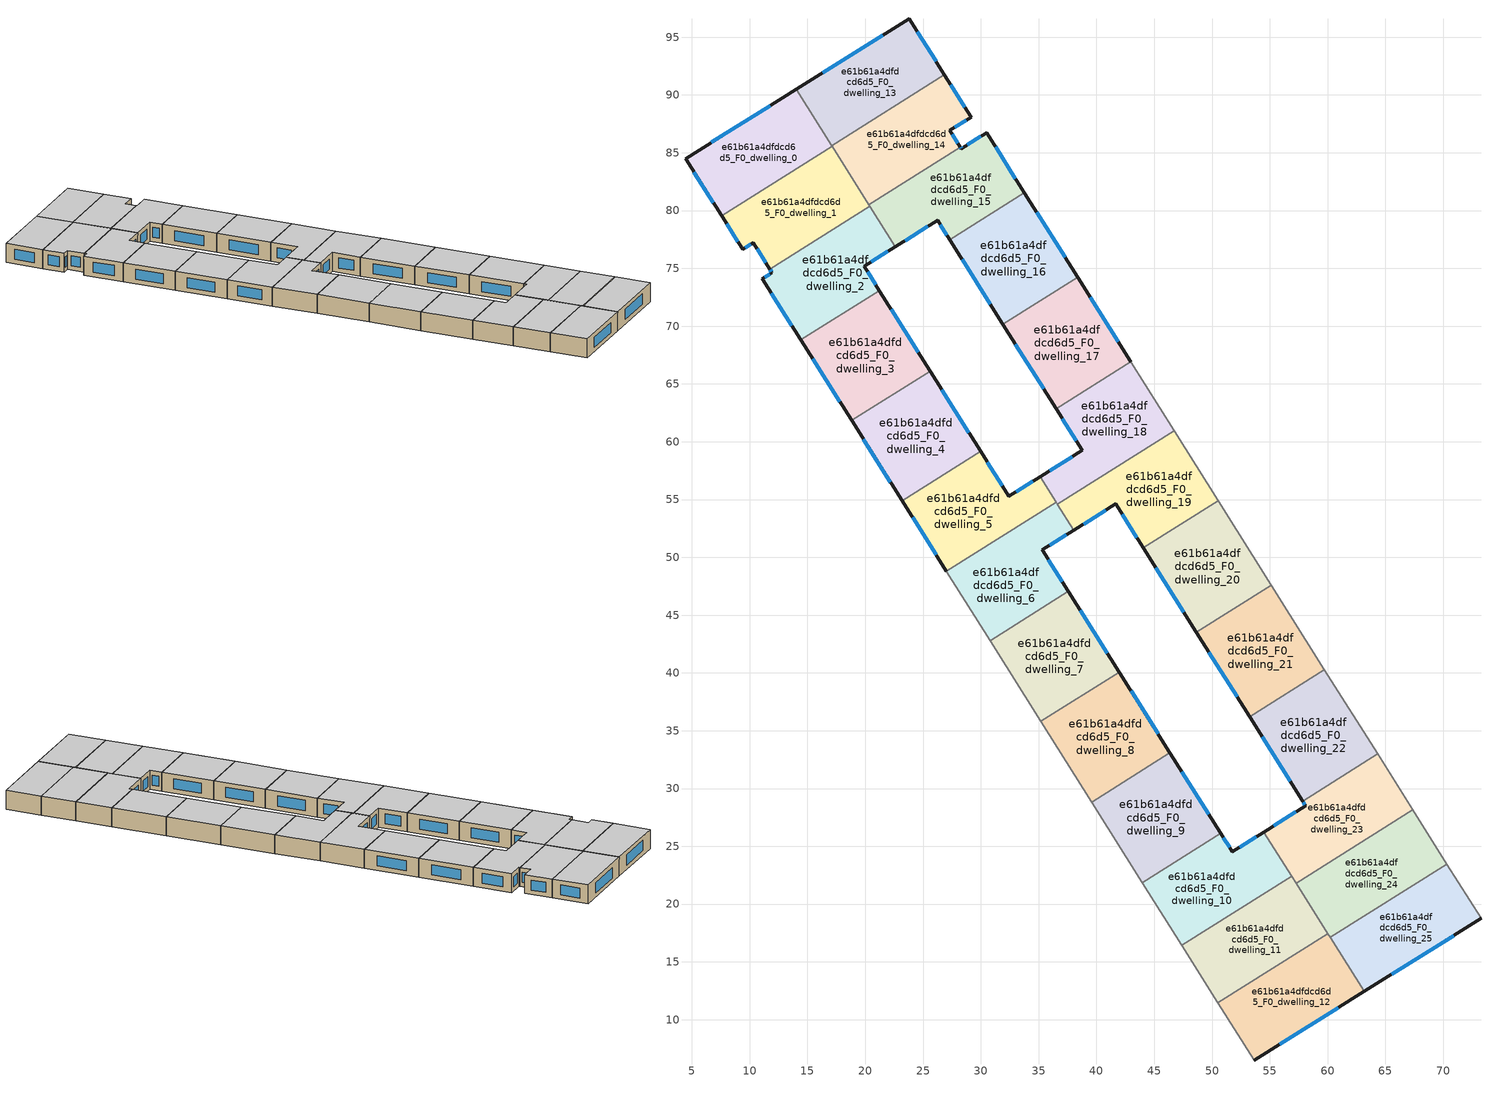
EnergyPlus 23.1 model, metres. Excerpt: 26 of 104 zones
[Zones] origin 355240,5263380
e61b61a4dfdcd6d5_F0_dwelling_0
 floor ground (EU_floor_Construction): 14.02,90.48 17.13,85.55 7.57,79.53 4.45,84.49 z0
 wall outside (EU_wall_Construction): 14.02,90.48 4.45,84.49 7.57,79.53 z0:3
 wall to e61b61a4dfdcd6d5_F0_dwelling_1 (EU_wall_Construction): 7.57,79.53 17.13,85.55 z0:3
 wall to e61b61a4dfdcd6d5_F0_dwelling_13 (EU_wall_Construction): 17.08,85.62 14.02,90.48 z0:3
 wall to e61b61a4dfdcd6d5_F0_dwelling_14 (EU_wall_Construction): 17.13,85.55 17.08,85.62 z0:3
 window (EU_Window_Construction): 5.18,83.33 6.84,80.7 / 11.77,89.07 6.7,85.9 z0.7:2.3
 ceiling to e61b61a4dfdcd6d5_F1_dwelling_0 (EU_floor_Construction): 17.13,85.55 14.02,90.48 4.45,84.49 7.57,79.53 z3
e61b61a4dfdcd6d5_F0_dwelling_1
 floor ground (EU_floor_Construction): 17.13,85.55 20.38,80.38 11.73,74.94 10.3,77.21 9.39,76.64 7.57,79.53 z0
 wall outside (EU_wall_Construction): 7.57,79.53 9.39,76.64 10.3,77.21 11.73,74.94 z0:3
 wall to e61b61a4dfdcd6d5_F0_dwelling_2 (EU_wall_Construction): 11.73,74.94 20.38,80.38 z0:3
 wall to e61b61a4dfdcd6d5_F0_dwelling_14 (EU_wall_Construction): 20.31,80.5 17.13,85.55 z0:3
 wall to e61b61a4dfdcd6d5_F0_dwelling_15 (EU_wall_Construction): 20.38,80.38 20.31,80.5 z0:3
 window (EU_Window_Construction): 10.64,76.68 11.39,75.47 / 9.61,76.78 10.09,77.08 / 8,78.85 8.96,77.32 z0.7:2.3
 ceiling to e61b61a4dfdcd6d5_F1_dwelling_1 (EU_floor_Construction): 20.38,80.38 17.13,85.55 7.57,79.53 9.39,76.64 10.3,77.21 11.73,74.94 z3
e61b61a4dfdcd6d5_F0_dwelling_10
 floor ground (EU_floor_Construction): 54.48,26.24 56.89,22.41 47.38,16.42 43.97,21.86 50.74,26.13 51.75,24.53 z0
 wall outside (EU_wall_Construction): 54.48,26.24 51.75,24.53 50.74,26.13 z0:3
 wall to e61b61a4dfdcd6d5_F0_dwelling_11 (EU_wall_Construction): 47.38,16.42 56.89,22.41 z0:3
 wall adiabatic (EU_wall_Construction): 43.97,21.86 47.38,16.42 z0:3
 wall to e61b61a4dfdcd6d5_F0_dwelling_9 (EU_wall_Construction): 50.74,26.13 43.97,21.86 z0:3
 wall to e61b61a4dfdcd6d5_F0_dwelling_23 (EU_wall_Construction): 56.89,22.41 54.48,26.24 z0:3
 window (EU_Window_Construction): 51.51,24.91 50.98,25.75 / 53.84,25.84 52.39,24.93 z0.7:2.3
 ceiling to e61b61a4dfdcd6d5_F1_dwelling_10 (EU_floor_Construction): 56.89,22.41 54.48,26.24 51.75,24.53 50.74,26.13 43.97,21.86 47.38,16.42 z3
e61b61a4dfdcd6d5_F0_dwelling_11
 floor ground (EU_floor_Construction): 56.89,22.41 60.02,17.44 50.51,11.45 47.38,16.42 z0
 wall to e61b61a4dfdcd6d5_F0_dwelling_12 (EU_wall_Construction): 50.51,11.45 60.02,17.44 z0:3
 wall adiabatic (EU_wall_Construction): 47.38,16.42 50.51,11.45 z0:3
 wall to e61b61a4dfdcd6d5_F0_dwelling_24 (EU_wall_Construction): 60.02,17.44 57.27,21.8 z0:3
 wall to e61b61a4dfdcd6d5_F0_dwelling_23 (EU_wall_Construction): 57.27,21.8 56.89,22.41 z0:3
 ceiling to e61b61a4dfdcd6d5_F1_dwelling_11 (EU_floor_Construction): 60.02,17.44 56.89,22.41 47.38,16.42 50.51,11.45 z3
e61b61a4dfdcd6d5_F0_dwelling_12
 floor ground (EU_floor_Construction): 60.02,17.44 63.16,12.45 53.63,6.49 50.51,11.45 z0
 wall outside (EU_wall_Construction): 53.63,6.49 63.16,12.45 z0:3
 wall adiabatic (EU_wall_Construction): 50.51,11.45 53.63,6.49 z0:3
 wall to e61b61a4dfdcd6d5_F0_dwelling_25 (EU_wall_Construction): 63.16,12.45 60.22,17.12 z0:3
 wall to e61b61a4dfdcd6d5_F0_dwelling_24 (EU_wall_Construction): 60.22,17.12 60.02,17.44 z0:3
 window (EU_Window_Construction): 55.87,7.89 60.92,11.05 z0.7:2.3
 ceiling to e61b61a4dfdcd6d5_F1_dwelling_12 (EU_floor_Construction): 63.16,12.45 60.02,17.44 50.51,11.45 53.63,6.49 z3
e61b61a4dfdcd6d5_F0_dwelling_13
 floor ground (EU_floor_Construction): 23.8,96.59 26.84,91.76 17.09,85.62 14.02,90.48 z0
 wall outside (EU_wall_Construction): 26.84,91.76 23.8,96.59 14.02,90.48 z0:3
 wall to e61b61a4dfdcd6d5_F0_dwelling_14 (EU_wall_Construction): 17.09,85.62 26.84,91.76 z0:3
 window (EU_Window_Construction): 21.51,95.15 16.32,91.91 / 26.13,92.89 24.52,95.46 z0.7:2.3
 ceiling to e61b61a4dfdcd6d5_F1_dwelling_13 (EU_floor_Construction): 26.84,91.76 23.8,96.59 14.02,90.48 17.09,85.62 z3
e61b61a4dfdcd6d5_F0_dwelling_14
 floor ground (EU_floor_Construction): 26.84,91.76 29.15,88.08 27.32,86.94 28.23,85.49 20.31,80.5 17.09,85.62 z0
 wall outside (EU_wall_Construction): 28.23,85.49 27.32,86.94 29.15,88.08 26.84,91.76 z0:3
 wall to e61b61a4dfdcd6d5_F0_dwelling_15 (EU_wall_Construction): 20.31,80.5 28.23,85.49 z0:3
 window (EU_Window_Construction): 28.61,88.95 27.38,90.9 / 27.75,87.21 28.72,87.82 / 28.02,85.83 27.53,86.6 z0.7:2.3
 ceiling to e61b61a4dfdcd6d5_F1_dwelling_14 (EU_floor_Construction): 28.23,85.49 27.32,86.94 29.15,88.08 26.84,91.76 17.09,85.62 20.31,80.5 z3
e61b61a4dfdcd6d5_F0_dwelling_15
 floor ground (EU_floor_Construction): 30.5,86.73 33.76,81.55 27.3,77.49 26.25,79.16 22.59,76.87 20.31,80.5 28.23,85.49 28.32,85.36 z0
 wall outside (EU_wall_Construction): 22.59,76.87 26.25,79.16 27.3,77.49 / 33.76,81.55 30.5,86.73 28.32,85.36 28.23,85.49 z0:3
 wall to e61b61a4dfdcd6d5_F0_dwelling_16 (EU_wall_Construction): 27.3,77.49 33.76,81.55 z0:3
 wall to e61b61a4dfdcd6d5_F0_dwelling_2 (EU_wall_Construction): 20.38,80.38 22.59,76.87 z0:3
 window (EU_Window_Construction): 26.5,78.77 27.05,77.88 / 23.45,77.41 25.39,78.62 / 28.3,85.39 28.25,85.46 / 29.99,86.41 28.83,85.68 / 33,82.77 31.27,85.51 z0.7:2.3
 ceiling to e61b61a4dfdcd6d5_F1_dwelling_15 (EU_floor_Construction): 33.76,81.55 30.5,86.73 28.32,85.36 28.23,85.49 20.31,80.5 22.59,76.87 26.25,79.16 27.3,77.49 z3
e61b61a4dfdcd6d5_F0_dwelling_16
 floor ground (EU_floor_Construction): 33.76,81.55 38.37,74.23 31.91,70.16 27.3,77.49 z0
 wall outside (EU_wall_Construction): 38.37,74.23 33.76,81.55 / 27.3,77.49 31.91,70.16 z0:3
 wall to e61b61a4dfdcd6d5_F0_dwelling_17 (EU_wall_Construction): 31.91,70.16 38.37,74.23 z0:3
 window (EU_Window_Construction): 37.28,75.95 34.84,79.83 / 28.38,75.77 30.82,71.88 z0.7:2.3
 ceiling to e61b61a4dfdcd6d5_F1_dwelling_16 (EU_floor_Construction): 38.37,74.23 33.76,81.55 27.3,77.49 31.91,70.16 z3
e61b61a4dfdcd6d5_F0_dwelling_17
 floor ground (EU_floor_Construction): 38.37,74.23 42.97,66.92 36.51,62.85 31.91,70.16 z0
 wall outside (EU_wall_Construction): 42.97,66.92 38.37,74.23 / 31.91,70.16 36.51,62.85 z0:3
 wall to e61b61a4dfdcd6d5_F0_dwelling_18 (EU_wall_Construction): 36.51,62.85 42.97,66.92 z0:3
 window (EU_Window_Construction): 41.89,68.63 39.45,72.52 / 32.99,68.45 35.42,64.56 z0.7:2.3
 ceiling to e61b61a4dfdcd6d5_F1_dwelling_17 (EU_floor_Construction): 42.97,66.92 38.37,74.23 31.91,70.16 36.51,62.85 z3
e61b61a4dfdcd6d5_F0_dwelling_18
 floor ground (EU_floor_Construction): 42.97,66.92 46.73,60.94 36.63,54.58 35.12,56.97 38.77,59.25 36.51,62.85 z0
 wall outside (EU_wall_Construction): 36.51,62.85 38.77,59.25 35.12,56.97 z0:3
 wall adiabatic (EU_wall_Construction): 46.73,60.94 42.97,66.92 z0:3
 wall to e61b61a4dfdcd6d5_F0_dwelling_19 (EU_wall_Construction): 36.63,54.58 46.73,60.94 z0:3
 wall to e61b61a4dfdcd6d5_F0_dwelling_5 (EU_wall_Construction): 35.12,56.97 36.51,54.77 z0:3
 wall to e61b61a4dfdcd6d5_F0_dwelling_6 (EU_wall_Construction): 36.51,54.77 36.63,54.58 z0:3
 window (EU_Window_Construction): 37.91,58.71 35.98,57.5 / 37.04,62 38.24,60.09 z0.7:2.3
 ceiling to e61b61a4dfdcd6d5_F1_dwelling_18 (EU_floor_Construction): 46.73,60.94 42.97,66.92 36.51,62.85 38.77,59.25 35.12,56.97 36.63,54.58 z3
e61b61a4dfdcd6d5_F0_dwelling_19
 floor ground (EU_floor_Construction): 46.73,60.94 50.53,54.89 44.06,50.82 41.67,54.62 38.03,52.35 36.63,54.58 z0
 wall outside (EU_wall_Construction): 38.03,52.35 41.67,54.62 44.06,50.82 z0:3
 wall adiabatic (EU_wall_Construction): 50.53,54.89 46.73,60.94 z0:3
 wall to e61b61a4dfdcd6d5_F0_dwelling_20 (EU_wall_Construction): 44.06,50.82 50.53,54.89 z0:3
 wall to e61b61a4dfdcd6d5_F0_dwelling_6 (EU_wall_Construction): 36.63,54.58 38.03,52.35 z0:3
 window (EU_Window_Construction): 38.89,52.88 40.81,54.08 / 42.23,53.72 43.5,51.71 z0.7:2.3
 ceiling to e61b61a4dfdcd6d5_F1_dwelling_19 (EU_floor_Construction): 50.53,54.89 46.73,60.94 36.63,54.58 38.03,52.35 41.67,54.62 44.06,50.82 z3
e61b61a4dfdcd6d5_F0_dwelling_2
 floor ground (EU_floor_Construction): 20.38,80.38 22.59,76.87 19.9,75.18 21.22,73.08 14.43,68.8 11.09,74.11 11.93,74.62 11.73,74.94 z0
 wall outside (EU_wall_Construction): 11.73,74.94 11.93,74.62 11.09,74.11 14.43,68.8 / 21.22,73.08 19.9,75.18 22.59,76.87 z0:3
 wall to e61b61a4dfdcd6d5_F0_dwelling_3 (EU_wall_Construction): 14.43,68.8 21.22,73.08 z0:3
 window (EU_Window_Construction): 11.88,72.86 13.65,70.05 / 11.73,74.5 11.29,74.23 / 11.78,74.86 11.88,74.7 / 20.53,75.58 21.96,76.47 / 20.91,73.57 20.21,74.69 z0.7:2.3
 ceiling to e61b61a4dfdcd6d5_F1_dwelling_2 (EU_floor_Construction): 21.22,73.08 19.9,75.18 22.59,76.87 20.38,80.38 11.73,74.94 11.93,74.62 11.09,74.11 14.43,68.8 z3
e61b61a4dfdcd6d5_F0_dwelling_20
 floor ground (EU_floor_Construction): 50.53,54.89 55.13,47.59 48.65,43.51 44.06,50.82 z0
 wall outside (EU_wall_Construction): 44.06,50.82 48.65,43.51 z0:3
 wall adiabatic (EU_wall_Construction): 55.13,47.59 50.53,54.89 z0:3
 wall to e61b61a4dfdcd6d5_F0_dwelling_21 (EU_wall_Construction): 48.65,43.51 55.13,47.59 z0:3
 window (EU_Window_Construction): 45.14,49.1 47.57,45.23 z0.7:2.3
 ceiling to e61b61a4dfdcd6d5_F1_dwelling_20 (EU_floor_Construction): 55.13,47.59 50.53,54.89 44.06,50.82 48.65,43.51 z3
e61b61a4dfdcd6d5_F0_dwelling_21
 floor ground (EU_floor_Construction): 55.13,47.59 59.72,40.29 53.25,36.21 48.65,43.51 z0
 wall outside (EU_wall_Construction): 48.65,43.51 53.25,36.21 z0:3
 wall adiabatic (EU_wall_Construction): 59.72,40.29 55.13,47.59 z0:3
 wall to e61b61a4dfdcd6d5_F0_dwelling_22 (EU_wall_Construction): 53.25,36.21 59.72,40.29 z0:3
 window (EU_Window_Construction): 49.73,41.8 52.17,37.93 z0.7:2.3
 ceiling to e61b61a4dfdcd6d5_F1_dwelling_21 (EU_floor_Construction): 59.72,40.29 55.13,47.59 48.65,43.51 53.25,36.21 z3
e61b61a4dfdcd6d5_F0_dwelling_22
 floor ground (EU_floor_Construction): 59.72,40.29 64.32,32.99 57.84,28.91 53.25,36.21 z0
 wall outside (EU_wall_Construction): 53.25,36.21 57.84,28.91 z0:3
 wall adiabatic (EU_wall_Construction): 64.32,32.99 59.72,40.29 z0:3
 wall to e61b61a4dfdcd6d5_F0_dwelling_23 (EU_wall_Construction): 57.84,28.91 64.32,32.99 z0:3
 window (EU_Window_Construction): 54.33,34.5 56.76,30.62 z0.7:2.3
 ceiling to e61b61a4dfdcd6d5_F1_dwelling_22 (EU_floor_Construction): 64.32,32.99 59.72,40.29 53.25,36.21 57.84,28.91 z3
e61b61a4dfdcd6d5_F0_dwelling_23
 floor ground (EU_floor_Construction): 64.32,32.99 67.36,28.16 57.27,21.8 54.48,26.24 58.1,28.5 57.84,28.91 z0
 wall outside (EU_wall_Construction): 57.84,28.91 58.1,28.5 54.48,26.24 z0:3
 wall adiabatic (EU_wall_Construction): 67.36,28.16 64.32,32.99 z0:3
 wall to e61b61a4dfdcd6d5_F0_dwelling_24 (EU_wall_Construction): 57.27,21.8 67.36,28.16 z0:3
 window (EU_Window_Construction): 57.25,27.97 55.33,26.77 / 57.9,28.81 58.04,28.6 z0.7:2.3
 ceiling to e61b61a4dfdcd6d5_F1_dwelling_23 (EU_floor_Construction): 67.36,28.16 64.32,32.99 57.84,28.91 58.1,28.5 54.48,26.24 57.27,21.8 z3
e61b61a4dfdcd6d5_F0_dwelling_24
 floor ground (EU_floor_Construction): 67.36,28.16 70.31,23.47 60.22,17.12 57.27,21.8 z0
 wall adiabatic (EU_wall_Construction): 70.31,23.47 67.36,28.16 z0:3
 wall to e61b61a4dfdcd6d5_F0_dwelling_25 (EU_wall_Construction): 60.22,17.12 70.31,23.47 z0:3
 ceiling to e61b61a4dfdcd6d5_F1_dwelling_24 (EU_floor_Construction): 70.31,23.47 67.36,28.16 57.27,21.8 60.22,17.12 z3
e61b61a4dfdcd6d5_F0_dwelling_25
 floor ground (EU_floor_Construction): 70.31,23.47 73.27,18.76 63.16,12.45 60.22,17.12 z0
 wall outside (EU_wall_Construction): 63.16,12.45 73.27,18.76 z0:3
 wall adiabatic (EU_wall_Construction): 73.27,18.76 70.31,23.47 z0:3
 window (EU_Window_Construction): 65.53,13.93 70.89,17.28 z0.7:2.3
 ceiling to e61b61a4dfdcd6d5_F1_dwelling_25 (EU_floor_Construction): 73.27,18.76 70.31,23.47 60.22,17.12 63.16,12.45 z3
e61b61a4dfdcd6d5_F0_dwelling_3
 floor ground (EU_floor_Construction): 21.22,73.08 25.6,66.12 18.81,61.84 14.43,68.8 z0
 wall outside (EU_wall_Construction): 25.6,66.12 21.22,73.08 / 14.43,68.8 18.81,61.84 z0:3
 wall to e61b61a4dfdcd6d5_F0_dwelling_4 (EU_wall_Construction): 18.81,61.84 25.6,66.12 z0:3
 window (EU_Window_Construction): 24.57,67.75 22.25,71.44 / 15.46,67.17 17.78,63.48 z0.7:2.3
 ceiling to e61b61a4dfdcd6d5_F1_dwelling_3 (EU_floor_Construction): 25.6,66.12 21.22,73.08 14.43,68.8 18.81,61.84 z3
e61b61a4dfdcd6d5_F0_dwelling_4
 floor ground (EU_floor_Construction): 25.6,66.12 29.98,59.16 23.19,54.88 18.81,61.84 z0
 wall outside (EU_wall_Construction): 29.98,59.16 25.6,66.12 / 18.81,61.84 23.19,54.88 z0:3
 wall to e61b61a4dfdcd6d5_F0_dwelling_5 (EU_wall_Construction): 23.19,54.88 29.98,59.16 z0:3
 window (EU_Window_Construction): 28.95,60.79 26.63,64.48 / 19.84,60.21 22.16,56.51 z0.7:2.3
 ceiling to e61b61a4dfdcd6d5_F1_dwelling_4 (EU_floor_Construction): 29.98,59.16 25.6,66.12 18.81,61.84 23.19,54.88 z3
e61b61a4dfdcd6d5_F0_dwelling_5
 floor ground (EU_floor_Construction): 35.12,56.97 36.51,54.77 27.02,48.79 23.19,54.88 29.98,59.16 32.42,55.28 z0
 wall outside (EU_wall_Construction): 23.19,54.88 27.02,48.79 / 35.12,56.97 32.42,55.28 29.98,59.16 z0:3
 wall to e61b61a4dfdcd6d5_F0_dwelling_6 (EU_wall_Construction): 27.02,48.79 36.51,54.77 z0:3
 window (EU_Window_Construction): 24.09,53.45 26.12,50.22 / 31.85,56.19 30.56,58.25 / 34.49,56.57 33.06,55.67 z0.7:2.3
 ceiling to e61b61a4dfdcd6d5_F1_dwelling_5 (EU_floor_Construction): 36.51,54.77 35.12,56.97 32.42,55.28 29.98,59.16 23.19,54.88 27.02,48.79 z3
e61b61a4dfdcd6d5_F0_dwelling_6
 floor ground (EU_floor_Construction): 36.51,54.77 38.03,52.35 35.32,50.65 37.58,47.05 30.8,42.78 27.02,48.79 z0
 wall outside (EU_wall_Construction): 37.58,47.05 35.32,50.65 38.03,52.35 z0:3
 wall to e61b61a4dfdcd6d5_F0_dwelling_7 (EU_wall_Construction): 30.8,42.78 37.58,47.05 z0:3
 wall adiabatic (EU_wall_Construction): 27.02,48.79 30.8,42.78 z0:3
 window (EU_Window_Construction): 35.95,51.05 37.4,51.95 / 37.05,47.9 35.85,49.8 z0.7:2.3
 ceiling to e61b61a4dfdcd6d5_F1_dwelling_6 (EU_floor_Construction): 37.58,47.05 35.32,50.65 38.03,52.35 36.51,54.77 27.02,48.79 30.8,42.78 z3
e61b61a4dfdcd6d5_F0_dwelling_7
 floor ground (EU_floor_Construction): 37.58,47.05 41.97,40.08 35.19,35.81 30.8,42.78 z0
 wall outside (EU_wall_Construction): 41.97,40.08 37.58,47.05 z0:3
 wall to e61b61a4dfdcd6d5_F0_dwelling_8 (EU_wall_Construction): 35.19,35.81 41.97,40.08 z0:3
 wall adiabatic (EU_wall_Construction): 30.8,42.78 35.19,35.81 z0:3
 window (EU_Window_Construction): 40.94,41.71 38.61,45.41 z0.7:2.3
 ceiling to e61b61a4dfdcd6d5_F1_dwelling_7 (EU_floor_Construction): 41.97,40.08 37.58,47.05 30.8,42.78 35.19,35.81 z3
e61b61a4dfdcd6d5_F0_dwelling_8
 floor ground (EU_floor_Construction): 41.97,40.08 46.36,33.1 39.58,28.83 35.19,35.81 z0
 wall outside (EU_wall_Construction): 46.36,33.1 41.97,40.08 z0:3
 wall to e61b61a4dfdcd6d5_F0_dwelling_9 (EU_wall_Construction): 39.58,28.83 46.36,33.1 z0:3
 wall adiabatic (EU_wall_Construction): 35.19,35.81 39.58,28.83 z0:3
 window (EU_Window_Construction): 45.33,34.74 43,38.44 z0.7:2.3
 ceiling to e61b61a4dfdcd6d5_F1_dwelling_8 (EU_floor_Construction): 46.36,33.1 41.97,40.08 35.19,35.81 39.58,28.83 z3
e61b61a4dfdcd6d5_F0_dwelling_9
 floor ground (EU_floor_Construction): 46.36,33.1 50.74,26.13 43.97,21.86 39.58,28.83 z0
 wall outside (EU_wall_Construction): 50.74,26.13 46.36,33.1 z0:3
 wall adiabatic (EU_wall_Construction): 39.58,28.83 43.97,21.86 z0:3
 window (EU_Window_Construction): 49.71,27.76 47.39,31.46 z0.7:2.3
 ceiling to e61b61a4dfdcd6d5_F1_dwelling_9 (EU_floor_Construction): 50.74,26.13 46.36,33.1 39.58,28.83 43.97,21.86 z3
[Building]
EU S2 Campaign: North Axis=0; Terrain=City; Solar Distribution=FullExterior
[Site:Location]
Budapest.Ferenc.Liszt.Intl.AP: Latitude=47.437; Longitude=19.256; Time Zone=1; Elevation=185
[SizingPeriod:WeatherFileDays]
AnnualSizingPeriod: Begin Month=1; Begin Day of Month=1; End Month=12; End Day of Month=31; Day of Week for Start Day=Monday; Use Weather File Daylight Saving Period=No; Use Weather File Rain and Snow Indicators=No
[MATERIAL]
EU_InternalMass_Material: Roughness=MediumRough; Thickness=0.1; Conductivity=1; Density=1800; Specific Heat=900; Thermal Absorptance=0.9; Solar Absorptance=0.7; Visible Absorptance=0.7
[MATERIAL:NOMASS] Roughness=MediumRough; Thermal Absorptance=0.9; Solar Absorptance=0.7; Visible Absorptance=0.7
Name | Thermal Resistance
EU_wall_NoMass | 0.832559
EU_floor_NoMass | 0.872794
[WINDOWMATERIAL:SIMPLEGLAZINGSYSTEM]
EU_Window_SimpleGlazing: UFactor=2.79869; Solar Heat Gain Coefficient=0.75; Visible Transmittance=0.75
[CONSTRUCTION]
EU_wall_Construction: EU_wall_NoMass
EU_floor_Construction: EU_floor_NoMass
EU_Window_Construction: EU_Window_SimpleGlazing
EU_InternalMass_Construction: EU_InternalMass_Material
[ZONE] Type=1; Multiplier=1; Ceiling Height=autocalculate; Floor Area=autocalculate; Part of Total Floor Area=Yes
Name | Volume
e61b61a4dfdcd6d5_F0_dwelling_0 | 198.034
e61b61a4dfdcd6d5_F0_dwelling_1 | 198.077
e61b61a4dfdcd6d5_F0_dwelling_10 | 198.026
e61b61a4dfdcd6d5_F0_dwelling_11 | 198.075
e61b61a4dfdcd6d5_F0_dwelling_12; e61b61a4dfdcd6d5_F0_dwelling_7 | 198.046
e61b61a4dfdcd6d5_F0_dwelling_13; e61b61a4dfdcd6d5_F0_dwelling_8 | 198.064
e61b61a4dfdcd6d5_F0_dwelling_14 | 198.062
e61b61a4dfdcd6d5_F0_dwelling_15 | 198.027
e61b61a4dfdcd6d5_F0_dwelling_16 | 198.063
e61b61a4dfdcd6d5_F0_dwelling_17 | 198.042
e61b61a4dfdcd6d5_F0_dwelling_18 | 198.083
e61b61a4dfdcd6d5_F0_dwelling_19 | 198.043
e61b61a4dfdcd6d5_F0_dwelling_2; e61b61a4dfdcd6d5_F0_dwelling_4 | 198.066
e61b61a4dfdcd6d5_F0_dwelling_20 | 198.056
e61b61a4dfdcd6d5_F0_dwelling_21 | 198.044
e61b61a4dfdcd6d5_F0_dwelling_22 | 198.074
e61b61a4dfdcd6d5_F0_dwelling_23 | 198.048
e61b61a4dfdcd6d5_F0_dwelling_24 | 198.051
e61b61a4dfdcd6d5_F0_dwelling_25 | 198.054
e61b61a4dfdcd6d5_F0_dwelling_3 | 198.023
e61b61a4dfdcd6d5_F0_dwelling_5 | 198.053
e61b61a4dfdcd6d5_F0_dwelling_6 | 198.05
e61b61a4dfdcd6d5_F0_dwelling_9 | 198.061
[INTERNALMASS] Construction=EU_InternalMass_Construction
Name | Zone or ZoneList | Surface Area
e61b61a4dfdcd6d5_F0_dwelling_0_EU_InternalMass | e61b61a4dfdcd6d5_F0_dwelling_0 | 66.0112
e61b61a4dfdcd6d5_F0_dwelling_1_EU_InternalMass | e61b61a4dfdcd6d5_F0_dwelling_1 | 66.0256
e61b61a4dfdcd6d5_F0_dwelling_2_EU_InternalMass | e61b61a4dfdcd6d5_F0_dwelling_2 | 66.0222
e61b61a4dfdcd6d5_F0_dwelling_3_EU_InternalMass | e61b61a4dfdcd6d5_F0_dwelling_3 | 66.0077
e61b61a4dfdcd6d5_F0_dwelling_4_EU_InternalMass | e61b61a4dfdcd6d5_F0_dwelling_4 | 66.0221
e61b61a4dfdcd6d5_F0_dwelling_5_EU_InternalMass | e61b61a4dfdcd6d5_F0_dwelling_5 | 66.0181
e61b61a4dfdcd6d5_F0_dwelling_6_EU_InternalMass | e61b61a4dfdcd6d5_F0_dwelling_6 | 66.0167
e61b61a4dfdcd6d5_F0_dwelling_7_EU_InternalMass | e61b61a4dfdcd6d5_F0_dwelling_7 | 66.0156
e61b61a4dfdcd6d5_F0_dwelling_8_EU_InternalMass | e61b61a4dfdcd6d5_F0_dwelling_8 | 66.0214
e61b61a4dfdcd6d5_F0_dwelling_9_EU_InternalMass | e61b61a4dfdcd6d5_F0_dwelling_9 | 66.0203
e61b61a4dfdcd6d5_F0_dwelling_10_EU_InternalMass | e61b61a4dfdcd6d5_F0_dwelling_10 | 66.0088
e61b61a4dfdcd6d5_F0_dwelling_11_EU_InternalMass | e61b61a4dfdcd6d5_F0_dwelling_11 | 66.025
e61b61a4dfdcd6d5_F0_dwelling_12_EU_InternalMass | e61b61a4dfdcd6d5_F0_dwelling_12 | 66.0154
e61b61a4dfdcd6d5_F0_dwelling_13_EU_InternalMass | e61b61a4dfdcd6d5_F0_dwelling_13 | 66.0213
e61b61a4dfdcd6d5_F0_dwelling_14_EU_InternalMass | e61b61a4dfdcd6d5_F0_dwelling_14 | 66.0205
e61b61a4dfdcd6d5_F0_dwelling_15_EU_InternalMass | e61b61a4dfdcd6d5_F0_dwelling_15 | 66.0091
e61b61a4dfdcd6d5_F0_dwelling_16_EU_InternalMass | e61b61a4dfdcd6d5_F0_dwelling_16 | 66.0211
e61b61a4dfdcd6d5_F0_dwelling_17_EU_InternalMass | e61b61a4dfdcd6d5_F0_dwelling_17 | 66.0142
e61b61a4dfdcd6d5_F0_dwelling_18_EU_InternalMass | e61b61a4dfdcd6d5_F0_dwelling_18 | 66.0277
e61b61a4dfdcd6d5_F0_dwelling_19_EU_InternalMass | e61b61a4dfdcd6d5_F0_dwelling_19 | 66.0145
e61b61a4dfdcd6d5_F0_dwelling_20_EU_InternalMass | e61b61a4dfdcd6d5_F0_dwelling_20 | 66.0189
e61b61a4dfdcd6d5_F0_dwelling_21_EU_InternalMass | e61b61a4dfdcd6d5_F0_dwelling_21 | 66.0148
e61b61a4dfdcd6d5_F0_dwelling_22_EU_InternalMass | e61b61a4dfdcd6d5_F0_dwelling_22 | 66.0247
e61b61a4dfdcd6d5_F0_dwelling_23_EU_InternalMass | e61b61a4dfdcd6d5_F0_dwelling_23 | 66.0157
e61b61a4dfdcd6d5_F0_dwelling_24_EU_InternalMass | e61b61a4dfdcd6d5_F0_dwelling_24 | 66.017
e61b61a4dfdcd6d5_F0_dwelling_25_EU_InternalMass | e61b61a4dfdcd6d5_F0_dwelling_25 | 66.0179
[OTHEREQUIPMENT] Fuel Type=Electricity; Design Level Calculation Method=Watts/Area; Power per Zone Floor Area=1; Fraction Latent=0; Fraction Radiant=0; Fraction Lost=0; Carbon Dioxide Generation Rate=0; EndUse Subcategory=EU_Step8_InternalGains
Name | Zone or ZoneList or Space or SpaceList | Schedule
EU_Step8_InternalGain_e61b61a4dfdcd6d5_F0_dwelling_0_f000 | e61b61a4dfdcd6d5_F0_dwelling_0 | EU_Step8_GainSchedule_e61b61a4dfdcd6d5_F0_dwelling_0_f000
EU_Step8_InternalGain_e61b61a4dfdcd6d5_F0_dwelling_1_f000 | e61b61a4dfdcd6d5_F0_dwelling_1 | EU_Step8_GainSchedule_e61b61a4dfdcd6d5_F0_dwelling_1_f000
EU_Step8_InternalGain_e61b61a4dfdcd6d5_F0_dwelling_2_f000 | e61b61a4dfdcd6d5_F0_dwelling_2 | EU_Step8_GainSchedule_e61b61a4dfdcd6d5_F0_dwelling_2_f000
EU_Step8_InternalGain_e61b61a4dfdcd6d5_F0_dwelling_3_f000 | e61b61a4dfdcd6d5_F0_dwelling_3 | EU_Step8_GainSchedule_e61b61a4dfdcd6d5_F0_dwelling_3_f000
EU_Step8_InternalGain_e61b61a4dfdcd6d5_F0_dwelling_4_f000 | e61b61a4dfdcd6d5_F0_dwelling_4 | EU_Step8_GainSchedule_e61b61a4dfdcd6d5_F0_dwelling_4_f000
EU_Step8_InternalGain_e61b61a4dfdcd6d5_F0_dwelling_5_f000 | e61b61a4dfdcd6d5_F0_dwelling_5 | EU_Step8_GainSchedule_e61b61a4dfdcd6d5_F0_dwelling_5_f000
EU_Step8_InternalGain_e61b61a4dfdcd6d5_F0_dwelling_6_f000 | e61b61a4dfdcd6d5_F0_dwelling_6 | EU_Step8_GainSchedule_e61b61a4dfdcd6d5_F0_dwelling_6_f000
EU_Step8_InternalGain_e61b61a4dfdcd6d5_F0_dwelling_7_f000 | e61b61a4dfdcd6d5_F0_dwelling_7 | EU_Step8_GainSchedule_e61b61a4dfdcd6d5_F0_dwelling_7_f000
EU_Step8_InternalGain_e61b61a4dfdcd6d5_F0_dwelling_8_f000 | e61b61a4dfdcd6d5_F0_dwelling_8 | EU_Step8_GainSchedule_e61b61a4dfdcd6d5_F0_dwelling_8_f000
EU_Step8_InternalGain_e61b61a4dfdcd6d5_F0_dwelling_9_f000 | e61b61a4dfdcd6d5_F0_dwelling_9 | EU_Step8_GainSchedule_e61b61a4dfdcd6d5_F0_dwelling_9_f000
EU_Step8_InternalGain_e61b61a4dfdcd6d5_F0_dwelling_10_f000 | e61b61a4dfdcd6d5_F0_dwelling_10 | EU_Step8_GainSchedule_e61b61a4dfdcd6d5_F0_dwelling_10_f000
EU_Step8_InternalGain_e61b61a4dfdcd6d5_F0_dwelling_11_f000 | e61b61a4dfdcd6d5_F0_dwelling_11 | EU_Step8_GainSchedule_e61b61a4dfdcd6d5_F0_dwelling_11_f000
EU_Step8_InternalGain_e61b61a4dfdcd6d5_F0_dwelling_12_f000 | e61b61a4dfdcd6d5_F0_dwelling_12 | EU_Step8_GainSchedule_e61b61a4dfdcd6d5_F0_dwelling_12_f000
EU_Step8_InternalGain_e61b61a4dfdcd6d5_F0_dwelling_13_f000 | e61b61a4dfdcd6d5_F0_dwelling_13 | EU_Step8_GainSchedule_e61b61a4dfdcd6d5_F0_dwelling_13_f000
EU_Step8_InternalGain_e61b61a4dfdcd6d5_F0_dwelling_14_f000 | e61b61a4dfdcd6d5_F0_dwelling_14 | EU_Step8_GainSchedule_e61b61a4dfdcd6d5_F0_dwelling_14_f000
EU_Step8_InternalGain_e61b61a4dfdcd6d5_F0_dwelling_15_f000 | e61b61a4dfdcd6d5_F0_dwelling_15 | EU_Step8_GainSchedule_e61b61a4dfdcd6d5_F0_dwelling_15_f000
EU_Step8_InternalGain_e61b61a4dfdcd6d5_F0_dwelling_16_f000 | e61b61a4dfdcd6d5_F0_dwelling_16 | EU_Step8_GainSchedule_e61b61a4dfdcd6d5_F0_dwelling_16_f000
EU_Step8_InternalGain_e61b61a4dfdcd6d5_F0_dwelling_17_f000 | e61b61a4dfdcd6d5_F0_dwelling_17 | EU_Step8_GainSchedule_e61b61a4dfdcd6d5_F0_dwelling_17_f000
EU_Step8_InternalGain_e61b61a4dfdcd6d5_F0_dwelling_18_f000 | e61b61a4dfdcd6d5_F0_dwelling_18 | EU_Step8_GainSchedule_e61b61a4dfdcd6d5_F0_dwelling_18_f000
EU_Step8_InternalGain_e61b61a4dfdcd6d5_F0_dwelling_19_f000 | e61b61a4dfdcd6d5_F0_dwelling_19 | EU_Step8_GainSchedule_e61b61a4dfdcd6d5_F0_dwelling_19_f000
EU_Step8_InternalGain_e61b61a4dfdcd6d5_F0_dwelling_20_f000 | e61b61a4dfdcd6d5_F0_dwelling_20 | EU_Step8_GainSchedule_e61b61a4dfdcd6d5_F0_dwelling_20_f000
EU_Step8_InternalGain_e61b61a4dfdcd6d5_F0_dwelling_21_f000 | e61b61a4dfdcd6d5_F0_dwelling_21 | EU_Step8_GainSchedule_e61b61a4dfdcd6d5_F0_dwelling_21_f000
EU_Step8_InternalGain_e61b61a4dfdcd6d5_F0_dwelling_22_f000 | e61b61a4dfdcd6d5_F0_dwelling_22 | EU_Step8_GainSchedule_e61b61a4dfdcd6d5_F0_dwelling_22_f000
EU_Step8_InternalGain_e61b61a4dfdcd6d5_F0_dwelling_23_f000 | e61b61a4dfdcd6d5_F0_dwelling_23 | EU_Step8_GainSchedule_e61b61a4dfdcd6d5_F0_dwelling_23_f000
EU_Step8_InternalGain_e61b61a4dfdcd6d5_F0_dwelling_24_f000 | e61b61a4dfdcd6d5_F0_dwelling_24 | EU_Step8_GainSchedule_e61b61a4dfdcd6d5_F0_dwelling_24_f000
EU_Step8_InternalGain_e61b61a4dfdcd6d5_F0_dwelling_25_f000 | e61b61a4dfdcd6d5_F0_dwelling_25 | EU_Step8_GainSchedule_e61b61a4dfdcd6d5_F0_dwelling_25_f000
[ZONEVENTILATION:DESIGNFLOWRATE] Schedule=EU_AlwaysOn; Design Flow Rate Calculation Method=AirChanges/Hour; Air Changes per Hour=0.475469; Ventilation Type=Natural; Fan Pressure Rise=0; Fan Total Efficiency=1; Constant Term Coefficient=1; Temperature Term Coefficient=0; Velocity Term Coefficient=0; Velocity Squared Term Coefficient=0; Minimum Indoor Temperature=-100; Maximum Indoor Temperature=100; Delta Temperature=-100; Minimum Outdoor Temperature=-100; Maximum Outdoor Temperature=100; Maximum Wind Speed=40
Name | Zone or ZoneList or Space or SpaceList
EU_ConstantAir_e61b61a4dfdcd6d5_F0_dwelling_0 | e61b61a4dfdcd6d5_F0_dwelling_0
EU_ConstantAir_e61b61a4dfdcd6d5_F0_dwelling_1 | e61b61a4dfdcd6d5_F0_dwelling_1
EU_ConstantAir_e61b61a4dfdcd6d5_F0_dwelling_2 | e61b61a4dfdcd6d5_F0_dwelling_2
EU_ConstantAir_e61b61a4dfdcd6d5_F0_dwelling_3 | e61b61a4dfdcd6d5_F0_dwelling_3
EU_ConstantAir_e61b61a4dfdcd6d5_F0_dwelling_4 | e61b61a4dfdcd6d5_F0_dwelling_4
EU_ConstantAir_e61b61a4dfdcd6d5_F0_dwelling_5 | e61b61a4dfdcd6d5_F0_dwelling_5
EU_ConstantAir_e61b61a4dfdcd6d5_F0_dwelling_6 | e61b61a4dfdcd6d5_F0_dwelling_6
EU_ConstantAir_e61b61a4dfdcd6d5_F0_dwelling_7 | e61b61a4dfdcd6d5_F0_dwelling_7
EU_ConstantAir_e61b61a4dfdcd6d5_F0_dwelling_8 | e61b61a4dfdcd6d5_F0_dwelling_8
EU_ConstantAir_e61b61a4dfdcd6d5_F0_dwelling_9 | e61b61a4dfdcd6d5_F0_dwelling_9
EU_ConstantAir_e61b61a4dfdcd6d5_F0_dwelling_10 | e61b61a4dfdcd6d5_F0_dwelling_10
EU_ConstantAir_e61b61a4dfdcd6d5_F0_dwelling_11 | e61b61a4dfdcd6d5_F0_dwelling_11
EU_ConstantAir_e61b61a4dfdcd6d5_F0_dwelling_12 | e61b61a4dfdcd6d5_F0_dwelling_12
EU_ConstantAir_e61b61a4dfdcd6d5_F0_dwelling_13 | e61b61a4dfdcd6d5_F0_dwelling_13
EU_ConstantAir_e61b61a4dfdcd6d5_F0_dwelling_14 | e61b61a4dfdcd6d5_F0_dwelling_14
EU_ConstantAir_e61b61a4dfdcd6d5_F0_dwelling_15 | e61b61a4dfdcd6d5_F0_dwelling_15
EU_ConstantAir_e61b61a4dfdcd6d5_F0_dwelling_16 | e61b61a4dfdcd6d5_F0_dwelling_16
EU_ConstantAir_e61b61a4dfdcd6d5_F0_dwelling_17 | e61b61a4dfdcd6d5_F0_dwelling_17
EU_ConstantAir_e61b61a4dfdcd6d5_F0_dwelling_18 | e61b61a4dfdcd6d5_F0_dwelling_18
EU_ConstantAir_e61b61a4dfdcd6d5_F0_dwelling_19 | e61b61a4dfdcd6d5_F0_dwelling_19
EU_ConstantAir_e61b61a4dfdcd6d5_F0_dwelling_20 | e61b61a4dfdcd6d5_F0_dwelling_20
EU_ConstantAir_e61b61a4dfdcd6d5_F0_dwelling_21 | e61b61a4dfdcd6d5_F0_dwelling_21
EU_ConstantAir_e61b61a4dfdcd6d5_F0_dwelling_22 | e61b61a4dfdcd6d5_F0_dwelling_22
EU_ConstantAir_e61b61a4dfdcd6d5_F0_dwelling_23 | e61b61a4dfdcd6d5_F0_dwelling_23
EU_ConstantAir_e61b61a4dfdcd6d5_F0_dwelling_24 | e61b61a4dfdcd6d5_F0_dwelling_24
EU_ConstantAir_e61b61a4dfdcd6d5_F0_dwelling_25 | e61b61a4dfdcd6d5_F0_dwelling_25
[HVACTEMPLATE:THERMOSTAT] Constant Heating Setpoint=20; Constant Cooling Setpoint=50
EU_HeatOnly_e61b61a4dfdcd6d5_F0_dwelling_0; EU_HeatOnly_e61b61a4dfdcd6d5_F0_dwelling_1; EU_HeatOnly_e61b61a4dfdcd6d5_F0_dwelling_2; EU_HeatOnly_e61b61a4dfdcd6d5_F0_dwelling_3; EU_HeatOnly_e61b61a4dfdcd6d5_F0_dwelling_4; EU_HeatOnly_e61b61a4dfdcd6d5_F0_dwelling_5; EU_HeatOnly_e61b61a4dfdcd6d5_F0_dwelling_6; EU_HeatOnly_e61b61a4dfdcd6d5_F0_dwelling_7; EU_HeatOnly_e61b61a4dfdcd6d5_F0_dwelling_8; EU_HeatOnly_e61b61a4dfdcd6d5_F0_dwelling_9; EU_HeatOnly_e61b61a4dfdcd6d5_F0_dwelling_10; EU_HeatOnly_e61b61a4dfdcd6d5_F0_dwelling_11; EU_HeatOnly_e61b61a4dfdcd6d5_F0_dwelling_12; EU_HeatOnly_e61b61a4dfdcd6d5_F0_dwelling_13; EU_HeatOnly_e61b61a4dfdcd6d5_F0_dwelling_14; EU_HeatOnly_e61b61a4dfdcd6d5_F0_dwelling_15; EU_HeatOnly_e61b61a4dfdcd6d5_F0_dwelling_16; EU_HeatOnly_e61b61a4dfdcd6d5_F0_dwelling_17; EU_HeatOnly_e61b61a4dfdcd6d5_F0_dwelling_18; EU_HeatOnly_e61b61a4dfdcd6d5_F0_dwelling_19; EU_HeatOnly_e61b61a4dfdcd6d5_F0_dwelling_20; EU_HeatOnly_e61b61a4dfdcd6d5_F0_dwelling_21; EU_HeatOnly_e61b61a4dfdcd6d5_F0_dwelling_22; EU_HeatOnly_e61b61a4dfdcd6d5_F0_dwelling_23; EU_HeatOnly_e61b61a4dfdcd6d5_F0_dwelling_24; EU_HeatOnly_e61b61a4dfdcd6d5_F0_dwelling_25; EU_HeatOnly_e61b61a4dfdcd6d5_F1_dwelling_0; EU_HeatOnly_e61b61a4dfdcd6d5_F1_dwelling_1; EU_HeatOnly_e61b61a4dfdcd6d5_F1_dwelling_2; EU_HeatOnly_e61b61a4dfdcd6d5_F1_dwelling_3; EU_HeatOnly_e61b61a4dfdcd6d5_F1_dwelling_4; EU_HeatOnly_e61b61a4dfdcd6d5_F1_dwelling_5; EU_HeatOnly_e61b61a4dfdcd6d5_F1_dwelling_6; EU_HeatOnly_e61b61a4dfdcd6d5_F1_dwelling_7; EU_HeatOnly_e61b61a4dfdcd6d5_F1_dwelling_8; EU_HeatOnly_e61b61a4dfdcd6d5_F1_dwelling_9; EU_HeatOnly_e61b61a4dfdcd6d5_F1_dwelling_10; EU_HeatOnly_e61b61a4dfdcd6d5_F1_dwelling_11; EU_HeatOnly_e61b61a4dfdcd6d5_F1_dwelling_12; EU_HeatOnly_e61b61a4dfdcd6d5_F1_dwelling_13; EU_HeatOnly_e61b61a4dfdcd6d5_F1_dwelling_14; EU_HeatOnly_e61b61a4dfdcd6d5_F1_dwelling_15; EU_HeatOnly_e61b61a4dfdcd6d5_F1_dwelling_16; EU_HeatOnly_e61b61a4dfdcd6d5_F1_dwelling_17; EU_HeatOnly_e61b61a4dfdcd6d5_F1_dwelling_18; EU_HeatOnly_e61b61a4dfdcd6d5_F1_dwelling_19; EU_HeatOnly_e61b61a4dfdcd6d5_F1_dwelling_20; EU_HeatOnly_e61b61a4dfdcd6d5_F1_dwelling_21; EU_HeatOnly_e61b61a4dfdcd6d5_F1_dwelling_22; EU_HeatOnly_e61b61a4dfdcd6d5_F1_dwelling_23; EU_HeatOnly_e61b61a4dfdcd6d5_F1_dwelling_24; EU_HeatOnly_e61b61a4dfdcd6d5_F1_dwelling_25; EU_HeatOnly_e61b61a4dfdcd6d5_F2_dwelling_0; EU_HeatOnly_e61b61a4dfdcd6d5_F2_dwelling_1; EU_HeatOnly_e61b61a4dfdcd6d5_F2_dwelling_2; EU_HeatOnly_e61b61a4dfdcd6d5_F2_dwelling_3; EU_HeatOnly_e61b61a4dfdcd6d5_F2_dwelling_4; EU_HeatOnly_e61b61a4dfdcd6d5_F2_dwelling_5; EU_HeatOnly_e61b61a4dfdcd6d5_F2_dwelling_6; EU_HeatOnly_e61b61a4dfdcd6d5_F2_dwelling_7; EU_HeatOnly_e61b61a4dfdcd6d5_F2_dwelling_8; EU_HeatOnly_e61b61a4dfdcd6d5_F2_dwelling_9; EU_HeatOnly_e61b61a4dfdcd6d5_F2_dwelling_10; EU_HeatOnly_e61b61a4dfdcd6d5_F2_dwelling_11; EU_HeatOnly_e61b61a4dfdcd6d5_F2_dwelling_12; EU_HeatOnly_e61b61a4dfdcd6d5_F2_dwelling_13; EU_HeatOnly_e61b61a4dfdcd6d5_F2_dwelling_14; EU_HeatOnly_e61b61a4dfdcd6d5_F2_dwelling_15; EU_HeatOnly_e61b61a4dfdcd6d5_F2_dwelling_16; EU_HeatOnly_e61b61a4dfdcd6d5_F2_dwelling_17; EU_HeatOnly_e61b61a4dfdcd6d5_F2_dwelling_18; EU_HeatOnly_e61b61a4dfdcd6d5_F2_dwelling_19; EU_HeatOnly_e61b61a4dfdcd6d5_F2_dwelling_20; EU_HeatOnly_e61b61a4dfdcd6d5_F2_dwelling_21; EU_HeatOnly_e61b61a4dfdcd6d5_F2_dwelling_22; EU_HeatOnly_e61b61a4dfdcd6d5_F2_dwelling_23; EU_HeatOnly_e61b61a4dfdcd6d5_F2_dwelling_24; EU_HeatOnly_e61b61a4dfdcd6d5_F2_dwelling_25; EU_HeatOnly_e61b61a4dfdcd6d5_F3_dwelling_0; EU_HeatOnly_e61b61a4dfdcd6d5_F3_dwelling_1; EU_HeatOnly_e61b61a4dfdcd6d5_F3_dwelling_2; EU_HeatOnly_e61b61a4dfdcd6d5_F3_dwelling_3; EU_HeatOnly_e61b61a4dfdcd6d5_F3_dwelling_4; EU_HeatOnly_e61b61a4dfdcd6d5_F3_dwelling_5; EU_HeatOnly_e61b61a4dfdcd6d5_F3_dwelling_6; EU_HeatOnly_e61b61a4dfdcd6d5_F3_dwelling_7; EU_HeatOnly_e61b61a4dfdcd6d5_F3_dwelling_8; EU_HeatOnly_e61b61a4dfdcd6d5_F3_dwelling_9; EU_HeatOnly_e61b61a4dfdcd6d5_F3_dwelling_10; EU_HeatOnly_e61b61a4dfdcd6d5_F3_dwelling_11; EU_HeatOnly_e61b61a4dfdcd6d5_F3_dwelling_12; EU_HeatOnly_e61b61a4dfdcd6d5_F3_dwelling_13; EU_HeatOnly_e61b61a4dfdcd6d5_F3_dwelling_14; EU_HeatOnly_e61b61a4dfdcd6d5_F3_dwelling_15; EU_HeatOnly_e61b61a4dfdcd6d5_F3_dwelling_16; EU_HeatOnly_e61b61a4dfdcd6d5_F3_dwelling_17; EU_HeatOnly_e61b61a4dfdcd6d5_F3_dwelling_18; EU_HeatOnly_e61b61a4dfdcd6d5_F3_dwelling_19; EU_HeatOnly_e61b61a4dfdcd6d5_F3_dwelling_20; EU_HeatOnly_e61b61a4dfdcd6d5_F3_dwelling_21; EU_HeatOnly_e61b61a4dfdcd6d5_F3_dwelling_22; EU_HeatOnly_e61b61a4dfdcd6d5_F3_dwelling_23; EU_HeatOnly_e61b61a4dfdcd6d5_F3_dwelling_24; EU_HeatOnly_e61b61a4dfdcd6d5_F3_dwelling_25
[HVACTEMPLATE:ZONE:IDEALLOADSAIRSYSTEM] System Availability Schedule=EU_AlwaysOn; Maximum Heating Supply Air Temperature=50; Minimum Cooling Supply Air Temperature=13; Maximum Heating Supply Air Humidity Ratio=0.0156; Minimum Cooling Supply Air Humidity Ratio=0.0077; Heating Limit=NoLimit; Cooling Limit=NoLimit; Heating Availability Schedule=EU_AlwaysOn; Cooling Availability Schedule=EU_CoolingOff; Dehumidification Control Type=ConstantSensibleHeatRatio; Cooling Sensible Heat Ratio=0.7; Dehumidification Setpoint=60; Humidification Control Type=None; Humidification Setpoint=30; Outdoor Air Method=None; Outdoor Air Flow Rate per Person=0.00944; Outdoor Air Flow Rate per Zone Floor Area=0; Outdoor Air Flow Rate per Zone=0; Demand Controlled Ventilation Type=None; Outdoor Air Economizer Type=NoEconomizer; Heat Recovery Type=None; Sensible Heat Recovery Effectiveness=0.7; Latent Heat Recovery Effectiveness=0.65
Name | Template Thermostat
e61b61a4dfdcd6d5_F0_dwelling_0 | EU_HeatOnly_e61b61a4dfdcd6d5_F0_dwelling_0
e61b61a4dfdcd6d5_F0_dwelling_1 | EU_HeatOnly_e61b61a4dfdcd6d5_F0_dwelling_1
e61b61a4dfdcd6d5_F0_dwelling_2 | EU_HeatOnly_e61b61a4dfdcd6d5_F0_dwelling_2
e61b61a4dfdcd6d5_F0_dwelling_3 | EU_HeatOnly_e61b61a4dfdcd6d5_F0_dwelling_3
e61b61a4dfdcd6d5_F0_dwelling_4 | EU_HeatOnly_e61b61a4dfdcd6d5_F0_dwelling_4
e61b61a4dfdcd6d5_F0_dwelling_5 | EU_HeatOnly_e61b61a4dfdcd6d5_F0_dwelling_5
e61b61a4dfdcd6d5_F0_dwelling_6 | EU_HeatOnly_e61b61a4dfdcd6d5_F0_dwelling_6
e61b61a4dfdcd6d5_F0_dwelling_7 | EU_HeatOnly_e61b61a4dfdcd6d5_F0_dwelling_7
e61b61a4dfdcd6d5_F0_dwelling_8 | EU_HeatOnly_e61b61a4dfdcd6d5_F0_dwelling_8
e61b61a4dfdcd6d5_F0_dwelling_9 | EU_HeatOnly_e61b61a4dfdcd6d5_F0_dwelling_9
e61b61a4dfdcd6d5_F0_dwelling_10 | EU_HeatOnly_e61b61a4dfdcd6d5_F0_dwelling_10
e61b61a4dfdcd6d5_F0_dwelling_11 | EU_HeatOnly_e61b61a4dfdcd6d5_F0_dwelling_11
e61b61a4dfdcd6d5_F0_dwelling_12 | EU_HeatOnly_e61b61a4dfdcd6d5_F0_dwelling_12
e61b61a4dfdcd6d5_F0_dwelling_13 | EU_HeatOnly_e61b61a4dfdcd6d5_F0_dwelling_13
e61b61a4dfdcd6d5_F0_dwelling_14 | EU_HeatOnly_e61b61a4dfdcd6d5_F0_dwelling_14
e61b61a4dfdcd6d5_F0_dwelling_15 | EU_HeatOnly_e61b61a4dfdcd6d5_F0_dwelling_15
e61b61a4dfdcd6d5_F0_dwelling_16 | EU_HeatOnly_e61b61a4dfdcd6d5_F0_dwelling_16
e61b61a4dfdcd6d5_F0_dwelling_17 | EU_HeatOnly_e61b61a4dfdcd6d5_F0_dwelling_17
e61b61a4dfdcd6d5_F0_dwelling_18 | EU_HeatOnly_e61b61a4dfdcd6d5_F0_dwelling_18
e61b61a4dfdcd6d5_F0_dwelling_19 | EU_HeatOnly_e61b61a4dfdcd6d5_F0_dwelling_19
e61b61a4dfdcd6d5_F0_dwelling_20 | EU_HeatOnly_e61b61a4dfdcd6d5_F0_dwelling_20
e61b61a4dfdcd6d5_F0_dwelling_21 | EU_HeatOnly_e61b61a4dfdcd6d5_F0_dwelling_21
e61b61a4dfdcd6d5_F0_dwelling_22 | EU_HeatOnly_e61b61a4dfdcd6d5_F0_dwelling_22
e61b61a4dfdcd6d5_F0_dwelling_23 | EU_HeatOnly_e61b61a4dfdcd6d5_F0_dwelling_23
e61b61a4dfdcd6d5_F0_dwelling_24 | EU_HeatOnly_e61b61a4dfdcd6d5_F0_dwelling_24
e61b61a4dfdcd6d5_F0_dwelling_25 | EU_HeatOnly_e61b61a4dfdcd6d5_F0_dwelling_25
[SIZING:ZONE] Zone Cooling Design Supply Air Temperature Input Method=SupplyAirTemperature; Zone Cooling Design Supply Air Temperature=13; Zone Heating Design Supply Air Temperature Input Method=SupplyAirTemperature; Zone Heating Design Supply Air Temperature=50; Zone Cooling Design Supply Air Humidity Ratio=0.008; Zone Heating Design Supply Air Humidity Ratio=0.008; Cooling Design Air Flow Method=DesignDay; Cooling Design Air Flow Rate=0; Cooling Minimum Air Flow per Zone Floor Area=0.000762; Cooling Minimum Air Flow=0; Cooling Minimum Air Flow Fraction=0.2; Heating Design Air Flow Method=DesignDay; Heating Design Air Flow Rate=0; Heating Maximum Air Flow per Zone Floor Area=0.002032; Heating Maximum Air Flow=0.141576; Heating Maximum Air Flow Fraction=0.3; Account for Dedicated Outdoor Air System=No; Dedicated Outdoor Air System Control Strategy=NeutralSupplyAir; Dedicated Outdoor Air Low Setpoint Temperature for Design=autosize; Dedicated Outdoor Air High Setpoint Temperature for Design=autosize; Zone Load Sizing Method=Sensible Load Only No Latent Load; Zone Latent Cooling Design Supply Air Humidity Ratio Input Method=HumidityRatioDifference; Zone Cooling Design Supply Air Humidity Ratio Difference=0.005; Zone Latent Heating Design Supply Air Humidity Ratio Input Method=HumidityRatioDifference; Zone Humidification Design Supply Air Humidity Ratio Difference=0.005
e61b61a4dfdcd6d5_F0_dwelling_0; e61b61a4dfdcd6d5_F0_dwelling_1; e61b61a4dfdcd6d5_F0_dwelling_2; e61b61a4dfdcd6d5_F0_dwelling_3; e61b61a4dfdcd6d5_F0_dwelling_4; e61b61a4dfdcd6d5_F0_dwelling_5; e61b61a4dfdcd6d5_F0_dwelling_6; e61b61a4dfdcd6d5_F0_dwelling_7; e61b61a4dfdcd6d5_F0_dwelling_8; e61b61a4dfdcd6d5_F0_dwelling_9; e61b61a4dfdcd6d5_F0_dwelling_10; e61b61a4dfdcd6d5_F0_dwelling_11; e61b61a4dfdcd6d5_F0_dwelling_12; e61b61a4dfdcd6d5_F0_dwelling_13; e61b61a4dfdcd6d5_F0_dwelling_14; e61b61a4dfdcd6d5_F0_dwelling_15; e61b61a4dfdcd6d5_F0_dwelling_16; e61b61a4dfdcd6d5_F0_dwelling_17; e61b61a4dfdcd6d5_F0_dwelling_18; e61b61a4dfdcd6d5_F0_dwelling_19; e61b61a4dfdcd6d5_F0_dwelling_20; e61b61a4dfdcd6d5_F0_dwelling_21; e61b61a4dfdcd6d5_F0_dwelling_22; e61b61a4dfdcd6d5_F0_dwelling_23; e61b61a4dfdcd6d5_F0_dwelling_24; e61b61a4dfdcd6d5_F0_dwelling_25
[SCHEDULE:CONSTANT]
Name | Hourly Value
EU_AlwaysOn | 1
EU_CoolingOff | 0
[SCHEDULE:FILE] Column Number=1; Rows to Skip at Top=0; Number of Hours of Data=8760; Column Separator=Comma; Interpolate to Timestep=No; Minutes per Item=60; Adjust Schedule for Daylight Savings=Yes
Name | File
EU_Step8_GainSchedule_e61b61a4dfdcd6d5_F0_dwelling_0_f000 | ../../schedules/e61b61a4dfdcd6d5/e61b61a4dfdcd6d5_F0_dwelling_0_f000_gain.csv
EU_Step8_GainSchedule_e61b61a4dfdcd6d5_F0_dwelling_1_f000 | ../../schedules/e61b61a4dfdcd6d5/e61b61a4dfdcd6d5_F0_dwelling_1_f000_gain.csv
EU_Step8_GainSchedule_e61b61a4dfdcd6d5_F0_dwelling_2_f000 | ../../schedules/e61b61a4dfdcd6d5/e61b61a4dfdcd6d5_F0_dwelling_2_f000_gain.csv
EU_Step8_GainSchedule_e61b61a4dfdcd6d5_F0_dwelling_3_f000 | ../../schedules/e61b61a4dfdcd6d5/e61b61a4dfdcd6d5_F0_dwelling_3_f000_gain.csv
EU_Step8_GainSchedule_e61b61a4dfdcd6d5_F0_dwelling_4_f000 | ../../schedules/e61b61a4dfdcd6d5/e61b61a4dfdcd6d5_F0_dwelling_4_f000_gain.csv
EU_Step8_GainSchedule_e61b61a4dfdcd6d5_F0_dwelling_5_f000 | ../../schedules/e61b61a4dfdcd6d5/e61b61a4dfdcd6d5_F0_dwelling_5_f000_gain.csv
EU_Step8_GainSchedule_e61b61a4dfdcd6d5_F0_dwelling_6_f000 | ../../schedules/e61b61a4dfdcd6d5/e61b61a4dfdcd6d5_F0_dwelling_6_f000_gain.csv
EU_Step8_GainSchedule_e61b61a4dfdcd6d5_F0_dwelling_7_f000 | ../../schedules/e61b61a4dfdcd6d5/e61b61a4dfdcd6d5_F0_dwelling_7_f000_gain.csv
EU_Step8_GainSchedule_e61b61a4dfdcd6d5_F0_dwelling_8_f000 | ../../schedules/e61b61a4dfdcd6d5/e61b61a4dfdcd6d5_F0_dwelling_8_f000_gain.csv
EU_Step8_GainSchedule_e61b61a4dfdcd6d5_F0_dwelling_9_f000 | ../../schedules/e61b61a4dfdcd6d5/e61b61a4dfdcd6d5_F0_dwelling_9_f000_gain.csv
EU_Step8_GainSchedule_e61b61a4dfdcd6d5_F0_dwelling_10_f000 | ../../schedules/e61b61a4dfdcd6d5/e61b61a4dfdcd6d5_F0_dwelling_10_f000_gain.csv
EU_Step8_GainSchedule_e61b61a4dfdcd6d5_F0_dwelling_11_f000 | ../../schedules/e61b61a4dfdcd6d5/e61b61a4dfdcd6d5_F0_dwelling_11_f000_gain.csv
EU_Step8_GainSchedule_e61b61a4dfdcd6d5_F0_dwelling_12_f000 | ../../schedules/e61b61a4dfdcd6d5/e61b61a4dfdcd6d5_F0_dwelling_12_f000_gain.csv
EU_Step8_GainSchedule_e61b61a4dfdcd6d5_F0_dwelling_13_f000 | ../../schedules/e61b61a4dfdcd6d5/e61b61a4dfdcd6d5_F0_dwelling_13_f000_gain.csv
EU_Step8_GainSchedule_e61b61a4dfdcd6d5_F0_dwelling_14_f000 | ../../schedules/e61b61a4dfdcd6d5/e61b61a4dfdcd6d5_F0_dwelling_14_f000_gain.csv
EU_Step8_GainSchedule_e61b61a4dfdcd6d5_F0_dwelling_15_f000 | ../../schedules/e61b61a4dfdcd6d5/e61b61a4dfdcd6d5_F0_dwelling_15_f000_gain.csv
EU_Step8_GainSchedule_e61b61a4dfdcd6d5_F0_dwelling_16_f000 | ../../schedules/e61b61a4dfdcd6d5/e61b61a4dfdcd6d5_F0_dwelling_16_f000_gain.csv
EU_Step8_GainSchedule_e61b61a4dfdcd6d5_F0_dwelling_17_f000 | ../../schedules/e61b61a4dfdcd6d5/e61b61a4dfdcd6d5_F0_dwelling_17_f000_gain.csv
EU_Step8_GainSchedule_e61b61a4dfdcd6d5_F0_dwelling_18_f000 | ../../schedules/e61b61a4dfdcd6d5/e61b61a4dfdcd6d5_F0_dwelling_18_f000_gain.csv
EU_Step8_GainSchedule_e61b61a4dfdcd6d5_F0_dwelling_19_f000 | ../../schedules/e61b61a4dfdcd6d5/e61b61a4dfdcd6d5_F0_dwelling_19_f000_gain.csv
EU_Step8_GainSchedule_e61b61a4dfdcd6d5_F0_dwelling_20_f000 | ../../schedules/e61b61a4dfdcd6d5/e61b61a4dfdcd6d5_F0_dwelling_20_f000_gain.csv
EU_Step8_GainSchedule_e61b61a4dfdcd6d5_F0_dwelling_21_f000 | ../../schedules/e61b61a4dfdcd6d5/e61b61a4dfdcd6d5_F0_dwelling_21_f000_gain.csv
EU_Step8_GainSchedule_e61b61a4dfdcd6d5_F0_dwelling_22_f000 | ../../schedules/e61b61a4dfdcd6d5/e61b61a4dfdcd6d5_F0_dwelling_22_f000_gain.csv
EU_Step8_GainSchedule_e61b61a4dfdcd6d5_F0_dwelling_23_f000 | ../../schedules/e61b61a4dfdcd6d5/e61b61a4dfdcd6d5_F0_dwelling_23_f000_gain.csv
EU_Step8_GainSchedule_e61b61a4dfdcd6d5_F0_dwelling_24_f000 | ../../schedules/e61b61a4dfdcd6d5/e61b61a4dfdcd6d5_F0_dwelling_24_f000_gain.csv
EU_Step8_GainSchedule_e61b61a4dfdcd6d5_F0_dwelling_25_f000 | ../../schedules/e61b61a4dfdcd6d5/e61b61a4dfdcd6d5_F0_dwelling_25_f000_gain.csv
